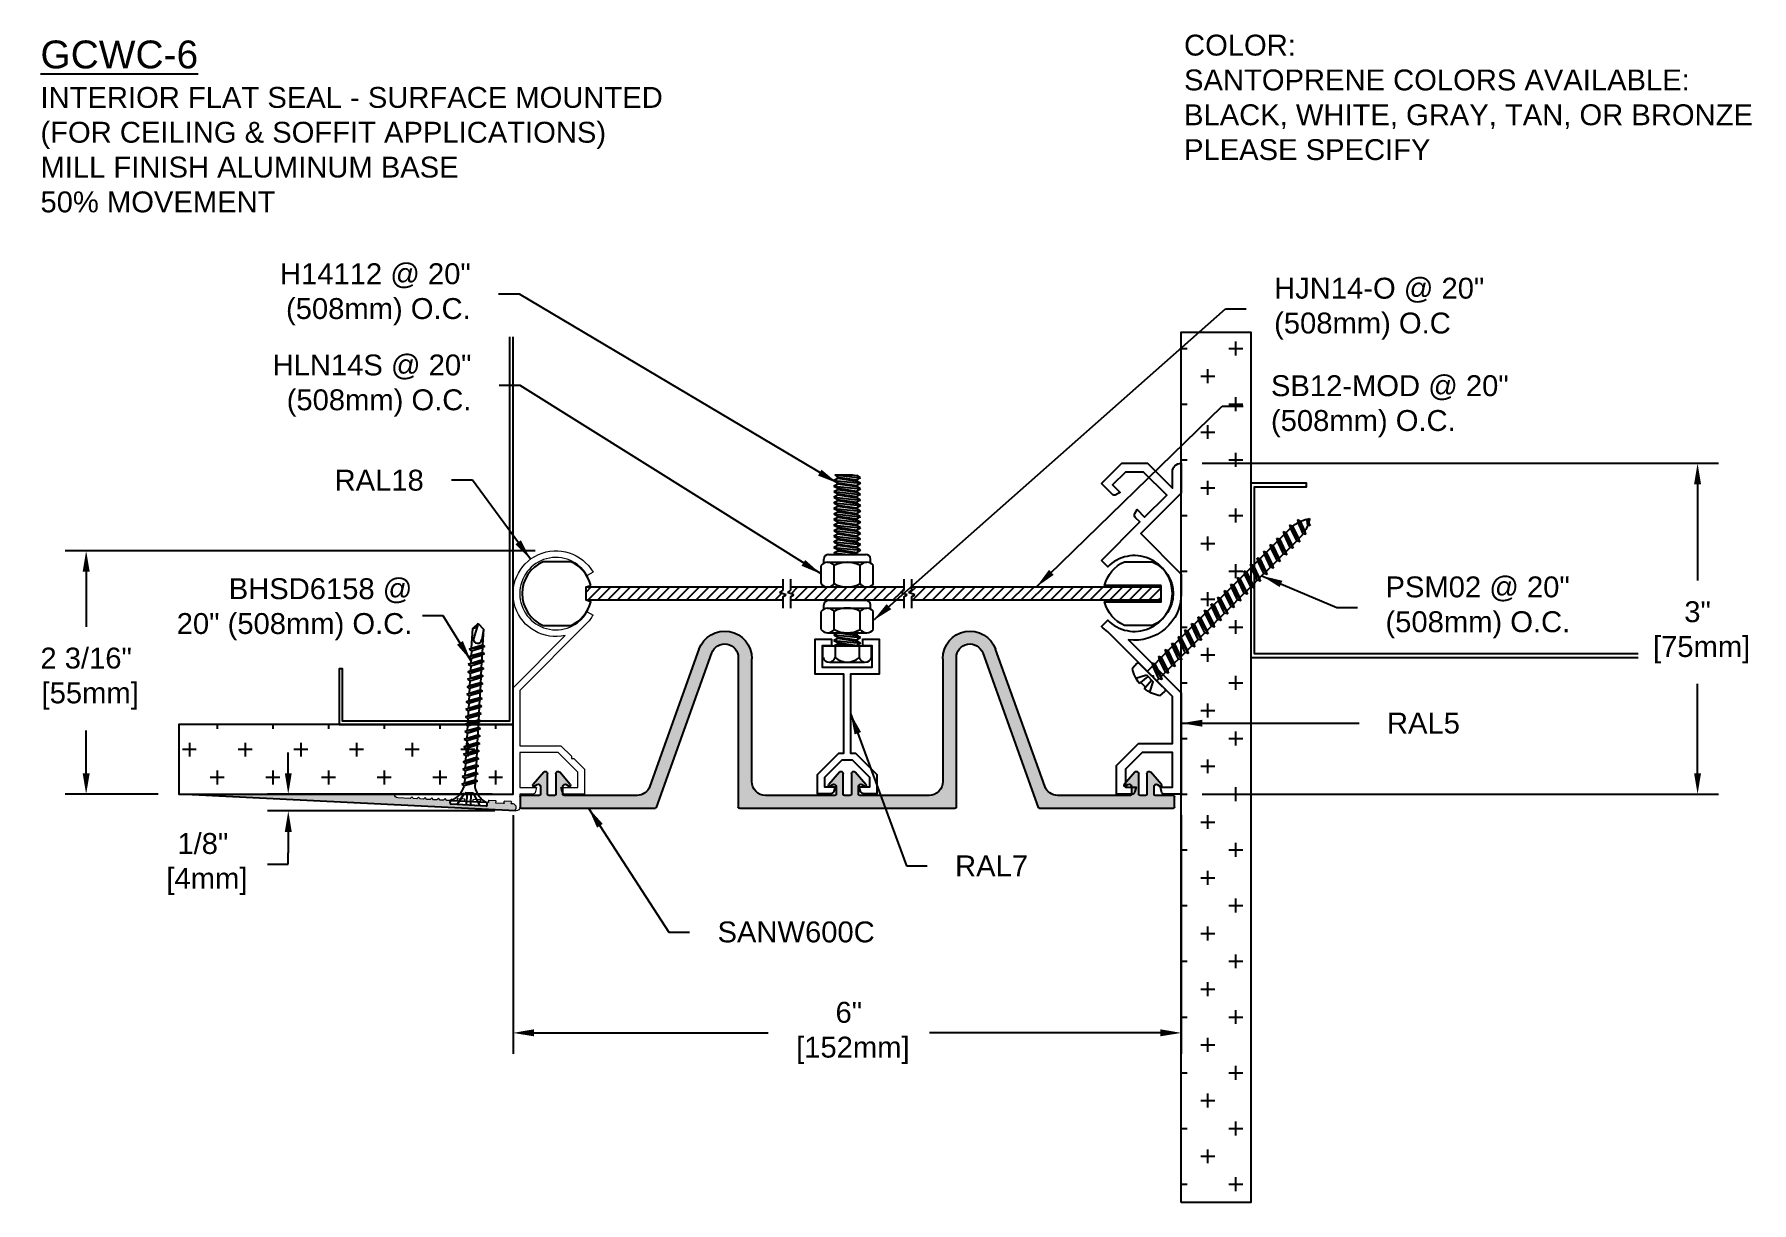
# Model space of a CAD drawing. Header units: inches. Extents: x 28.3 to 43.7, y 8.8 to 19.3.
import ezdxf

# ---------------------------------------------------------------- set-up
doc = ezdxf.new("R2010")
doc.units = ezdxf.units.IN
doc.header["$MEASUREMENT"] = 0
doc.linetypes.add('HIDDEN2', pattern=[0.1875, 0.125, -0.0625])
for name, color, linetype in [('Anchors', 4, 'Continuous'), ('Conditions', 1, 'Continuous'), ('Dimensions', 3, 'Continuous'), ('Fillers', 2, 'Continuous'), ('Metals', 7, 'Continuous'), ('TEXT', 2, 'Continuous')]:
    doc.layers.add(name, color=color, linetype=linetype)
doc.styles.add('ARIAL', font='arial.ttf')
doc.dimstyles.new('Arial', dxfattribs={"dimtxt": 0.1875, "dimasz": 0.1875, "dimexe": 0.1875, "dimexo": 0.1875, "dimgap": 0.1875, "dimtad": 0, "dimtih": 1, "dimtoh": 1, "dimdec": 4, "dimzin": 3, "dimdsep": 46, "dimlunit": 4, "dimtxsty": 'ARIAL', "dimcen": 0.1875, "dimadec": 0, "dimazin": 0, "dimtfac": 1, "dimtdec": 4, "dimtofl": 0, "dimtmove": 0, "dimatfit": 3, "dimfxl": 0, "dimfrac": 2, "dimtolj": 1, "dimtzin": 0, "dimarcsym": 0})

# ---------------------------------------------------------------- blocks, each defined once
blk = doc.blocks.new('RAL18')
at = {"color": 7, "linetype": 'Continuous', "lineweight": 15}
blk.add_lwpolyline([(0.469, 1.424, -1.974985), (0.718, 1.992), (0.666, 1.962, 3.732051), (0.666, 1.637), (0.718, 1.608, -0.065543), (0.657, 1.528), (0.06, 0.931), (0.06, 0.435), (0.43, 0.435), (0.525, 0.34), (0.525, 0.319), (0.546, 0.319), (0.641, 0.224), (0.641, 0), (0.469, 0, -0.339454), (0.439, 0.023), (0.429, 0.06), (0.581, 0.06), (0.581, 0.199), (0.405, 0.375), (0.06, 0.375), (0.06, 0.06), (0.211, 0.06), (0.202, 0.023, -0.339454), (0.172, 0), (0.06, 0), (0.06, -0.119, -0.414214), (0.029, -0.15), (0.023, -0.15, -0.676022), (0.019, -0.141, 0.656698), (0, -0.088), (-0.012, -0.087, -0.534511), (-0.016, -0.08), (-0.013, -0.074, 0.534511), (-0.017, -0.067), (-0.077, -0.064, 0.534511), (-0.082, -0.071), (-0.08, -0.077, -0.534511), (-0.085, -0.084), (-0.152, -0.08, -0.534511), (-0.156, -0.073), (-0.153, -0.067, 0.534511), (-0.157, -0.06), (-0.217, -0.056, 0.534511), (-0.222, -0.063), (-0.22, -0.069, -0.534511), (-0.225, -0.076), (-0.291, -0.072, -0.534511), (-0.296, -0.065), (-0.293, -0.059, 0.534511), (-0.297, -0.052), (-0.357, -0.049, 0.534511), (-0.362, -0.056), (-0.36, -0.062, -0.534511), (-0.365, -0.069), (-0.431, -0.065, -0.534511), (-0.435, -0.058), (-0.432, -0.052, 0.534511), (-0.437, -0.045), (-0.497, -0.041, 0.534511), (-0.502, -0.048), (-0.499, -0.054, -0.534511), (-0.504, -0.061), (-0.535, -0.059), (-0.55, -0.044), (-0.565, -0.058), (-0.595, -0.056), (-0.609, -0.04), (-0.625, -0.055), (-0.655, -0.053), (-0.669, -0.037), (-0.685, -0.051), (-0.715, -0.05), (-0.729, -0.034), (-0.745, -0.048), (-0.775, -0.047), (-0.789, -0.031), (-0.805, -0.045), (-0.835, -0.043), (-0.849, -0.028), (-0.865, -0.042), (-0.895, -0.04), (-0.909, -0.024), (-0.925, -0.039), (-1.036, -0.033, -0.398621), (-1.065, -0.002), (-1.065, 0), (0, 0), (0, 0.955)], format="xyb", close=True, dxfattribs=at)
blk = doc.blocks.new('*D13')
at = {"layer": 'Defpoints', "color": 0}
for p in [(32.573, 12.5), (38.573, 12.5), (32.573, 10.358)]:
    blk.add_point(p, dxfattribs=at)
at = {"layer": 'Dimensions', "color": 0, "lineweight": -2}
for p, q in [((32.573, 12.312), (32.573, 10.171)), ((38.573, 12.312), (38.573, 10.171)), ((32.761, 10.358), (34.863, 10.358)), ((38.386, 10.358), (36.313, 10.358))]:
    blk.add_line(p, q, dxfattribs=at)
at = {"layer": 'Dimensions', "color": 0}
for points in [[(32.761, 10.39), (32.761, 10.327), (32.573, 10.358)], [(38.386, 10.39), (38.386, 10.327), (38.573, 10.358)]]:
    blk.add_solid(points, dxfattribs=at)
at = {"layer": 'Dimensions', "color": 0, "insert": (35.588, 10.358), "char_height": 0.1875, "attachment_point": 5, "style": 'ARIAL'}
blk.add_mtext('\\A1;6"\\P [152mm]', dxfattribs=at)
blk = doc.blocks.new('*D14')
at = {"layer": 'Defpoints', "color": 0}
for p in [(32.958, 14.685), (28.74, 12.5), (29.573, 12.5)]:
    blk.add_point(p, dxfattribs=at)
at = {"layer": 'Dimensions', "color": 0, "lineweight": -2}
for p, q in [((32.771, 14.685), (28.553, 14.685)), ((28.74, 14.497), (28.74, 14.002)), ((28.74, 12.687), (28.74, 13.071)), ((29.386, 12.5), (28.553, 12.5))]:
    blk.add_line(p, q, dxfattribs=at)
at = {"layer": 'Dimensions', "color": 0}
for points in [[(28.709, 14.497), (28.772, 14.497), (28.74, 14.685)], [(28.709, 12.687), (28.772, 12.687), (28.74, 12.5)]]:
    blk.add_solid(points, dxfattribs=at)
at = {"layer": 'Dimensions', "color": 0, "insert": (28.74, 13.537), "char_height": 0.1875, "attachment_point": 5, "style": 'ARIAL'}
blk.add_mtext('\\A1;2 3/16"\\P [55mm]', dxfattribs=at)
blk = doc.blocks.new('NUTS&BOLT')
for p, q in [((6.54, 8.183), (6.769, 8.158)), ((6.54, 8.183), (6.698, 8.183)), ((6.54, 8.183), (6.565, 8.163)), ((6.698, 8.183), (6.735, 8.178)), ((6.769, 8.158), (6.735, 8.178)), ((6.531, 8.133), (6.565, 8.153)), ((6.531, 8.133), (6.769, 8.108)), ((6.531, 8.133), (6.565, 8.113)), ((6.531, 8.083), (6.565, 8.103)), ((6.531, 8.083), (6.769, 8.058)), ((6.531, 8.083), (6.565, 8.063)), ((6.531, 8.033), (6.565, 8.053)), ((6.531, 8.033), (6.769, 8.008)), ((6.531, 8.033), (6.565, 8.013)), ((6.565, 8.163), (6.735, 8.138)), ((6.565, 8.153), (6.565, 8.163)), ((6.565, 8.153), (6.735, 8.128)), ((6.565, 8.113), (6.735, 8.088)), ((6.565, 8.103), (6.565, 8.113)), ((6.565, 8.103), (6.735, 8.078)), ((6.565, 8.063), (6.735, 8.038)), ((6.565, 8.053), (6.565, 8.063)), ((6.565, 8.053), (6.735, 8.028)), ((6.769, 8.158), (6.735, 8.138)), ((6.735, 8.128), (6.735, 8.138)), ((6.769, 8.108), (6.735, 8.128)), ((6.769, 8.108), (6.735, 8.088)), ((6.735, 8.078), (6.735, 8.088)), ((6.769, 8.058), (6.735, 8.078)), ((6.769, 8.058), (6.735, 8.038)), ((6.735, 8.028), (6.735, 8.038)), ((6.769, 8.008), (6.735, 8.028)), ((6.531, 7.983), (6.565, 8.003)), ((6.531, 7.983), (6.769, 7.958)), ((6.531, 7.983), (6.565, 7.963)), ((6.531, 7.933), (6.565, 7.953)), ((6.531, 7.933), (6.769, 7.908)), ((6.531, 7.933), (6.565, 7.913)), ((6.531, 7.883), (6.565, 7.903)), ((6.531, 7.883), (6.769, 7.858)), ((6.531, 7.883), (6.565, 7.863)), ((6.565, 8.013), (6.735, 7.988)), ((6.565, 8.003), (6.565, 8.013)), ((6.565, 8.003), (6.735, 7.978)), ((6.565, 7.963), (6.735, 7.938)), ((6.565, 7.953), (6.565, 7.963)), ((6.565, 7.953), (6.735, 7.928)), ((6.565, 7.913), (6.735, 7.888)), ((6.565, 7.903), (6.565, 7.913)), ((6.565, 7.903), (6.735, 7.878)), ((6.769, 8.008), (6.735, 7.988)), ((6.735, 7.978), (6.735, 7.988)), ((6.769, 7.958), (6.735, 7.978)), ((6.769, 7.958), (6.735, 7.938)), ((6.735, 7.928), (6.735, 7.938)), ((6.769, 7.908), (6.735, 7.928)), ((6.769, 7.908), (6.735, 7.888)), ((6.735, 7.878), (6.735, 7.888)), ((6.769, 7.858), (6.735, 7.878)), ((6.531, 7.833), (6.565, 7.853)), ((6.531, 7.833), (6.769, 7.808)), ((6.531, 7.833), (6.565, 7.813)), ((6.531, 7.783), (6.565, 7.803)), ((6.531, 7.783), (6.769, 7.758)), ((6.531, 7.783), (6.565, 7.763)), ((6.531, 7.733), (6.565, 7.753)), ((6.531, 7.733), (6.769, 7.708)), ((6.531, 7.733), (6.565, 7.713)), ((6.565, 7.863), (6.735, 7.838)), ((6.565, 7.853), (6.565, 7.863)), ((6.565, 7.853), (6.735, 7.828)), ((6.565, 7.813), (6.735, 7.788)), ((6.565, 7.803), (6.565, 7.813)), ((6.565, 7.803), (6.735, 7.778)), ((6.565, 7.763), (6.735, 7.738)), ((6.565, 7.753), (6.565, 7.763)), ((6.565, 7.753), (6.735, 7.728)), ((6.565, 7.713), (6.735, 7.688)), ((6.565, 7.703), (6.565, 7.713)), ((6.769, 7.858), (6.735, 7.838)), ((6.735, 7.828), (6.735, 7.838)), ((6.769, 7.808), (6.735, 7.828)), ((6.769, 7.808), (6.735, 7.788)), ((6.735, 7.778), (6.735, 7.788)), ((6.769, 7.758), (6.735, 7.778)), ((6.769, 7.758), (6.735, 7.738)), ((6.735, 7.728), (6.735, 7.738)), ((6.769, 7.708), (6.735, 7.728)), ((6.531, 7.683), (6.565, 7.703)), ((6.531, 7.683), (6.769, 7.658)), ((6.531, 7.683), (6.565, 7.663)), ((6.531, 7.633), (6.565, 7.653)), ((6.531, 7.633), (6.769, 7.608)), ((6.531, 7.633), (6.565, 7.613)), ((6.531, 7.583), (6.565, 7.603)), ((6.531, 7.583), (6.769, 7.558)), ((6.531, 7.583), (6.565, 7.563)), ((6.565, 7.703), (6.735, 7.678)), ((6.565, 7.663), (6.735, 7.638)), ((6.565, 7.653), (6.565, 7.663)), ((6.565, 7.653), (6.735, 7.628)), ((6.565, 7.613), (6.735, 7.588)), ((6.565, 7.603), (6.565, 7.613)), ((6.565, 7.603), (6.735, 7.578)), ((6.565, 7.563), (6.735, 7.538)), ((6.565, 7.553), (6.565, 7.563)), ((6.769, 7.708), (6.735, 7.688)), ((6.735, 7.678), (6.735, 7.688)), ((6.769, 7.658), (6.735, 7.678)), ((6.769, 7.658), (6.735, 7.638)), ((6.735, 7.628), (6.735, 7.638)), ((6.769, 7.608), (6.735, 7.628)), ((6.769, 7.608), (6.735, 7.588)), ((6.735, 7.578), (6.735, 7.588)), ((6.769, 7.558), (6.735, 7.578)), ((6.769, 7.558), (6.735, 7.538)), ((6.44, 7.391), (6.44, 7.428)), ((6.482, 7.47), (6.817, 7.47)), ((6.531, 7.533), (6.565, 7.553)), ((6.531, 7.533), (6.769, 7.508)), ((6.531, 7.533), (6.565, 7.513)), ((6.531, 7.483), (6.565, 7.503)), ((6.531, 7.483), (6.553, 7.47)), ((6.531, 7.483), (6.654, 7.47)), ((6.565, 7.553), (6.735, 7.528)), ((6.565, 7.513), (6.735, 7.488)), ((6.565, 7.503), (6.565, 7.513)), ((6.565, 7.503), (6.735, 7.478)), ((6.735, 7.528), (6.735, 7.538)), ((6.769, 7.508), (6.735, 7.528)), ((6.769, 7.508), (6.735, 7.488)), ((6.735, 7.478), (6.735, 7.488)), ((6.748, 7.47), (6.735, 7.478)), ((6.859, 7.391), (6.859, 7.428)), ((6.415, 7.208), (6.415, 7.37)), ((6.474, 7.4), (6.826, 7.4)), ((6.532, 7.208), (6.532, 7.37)), ((6.767, 7.208), (6.767, 7.37)), ((6.884, 7.208), (6.884, 7.37)), ((6.474, 7.178), (6.826, 7.178)), ((6.415, 6.796), (6.415, 6.958)), ((6.44, 6.979), (6.44, 7.016)), ((6.474, 6.988), (6.826, 6.988)), ((6.482, 7.058), (6.817, 7.058)), ((6.532, 6.796), (6.532, 6.958)), ((6.767, 6.796), (6.767, 6.958)), ((6.859, 6.979), (6.859, 7.016)), ((6.884, 6.796), (6.884, 6.958)), ((6.432, 6.648), (6.867, 6.648)), ((6.432, 6.544), (6.432, 6.648)), ((6.474, 6.766), (6.826, 6.766)), ((6.531, 6.748), (6.562, 6.766)), ((6.531, 6.748), (6.769, 6.723)), ((6.531, 6.748), (6.565, 6.728)), ((6.531, 6.698), (6.565, 6.717)), ((6.531, 6.698), (6.769, 6.673)), ((6.531, 6.698), (6.565, 6.678)), ((6.531, 6.648), (6.565, 6.667)), ((6.541, 6.648), (6.541, 6.544)), ((6.565, 6.728), (6.735, 6.703)), ((6.565, 6.717), (6.565, 6.728)), ((6.565, 6.717), (6.735, 6.692)), ((6.565, 6.678), (6.735, 6.653)), ((6.565, 6.667), (6.565, 6.678)), ((6.565, 6.667), (6.695, 6.648)), ((6.574, 6.766), (6.735, 6.742)), ((6.647, 6.766), (6.735, 6.753)), ((6.757, 6.766), (6.735, 6.753)), ((6.735, 6.742), (6.735, 6.753)), ((6.769, 6.723), (6.735, 6.742)), ((6.769, 6.723), (6.735, 6.703)), ((6.769, 6.723), (6.735, 6.703)), ((6.735, 6.692), (6.735, 6.703)), ((6.769, 6.673), (6.735, 6.692)), ((6.769, 6.673), (6.735, 6.653)), ((6.743, 6.648), (6.735, 6.653)), ((6.758, 6.648), (6.758, 6.544)), ((6.867, 6.544), (6.867, 6.648)), ((6.495, 6.504), (6.805, 6.504))]:
    blk.add_line(p, q)
for centre, radius, start, end in [((6.482, 7.428), 0.0418, 90, 180), ((6.817, 7.428), 0.0418, 0, 90), ((6.474, 7.327), 0.0723, 35.7751, 144.2249), ((6.65, 7.156), 0.244, 61.2813, 118.7187), ((6.826, 7.327), 0.0723, 35.7751, 144.2249), ((6.474, 7.25), 0.0723, 215.7751, 324.2249), ((6.65, 7.422), 0.244, 241.2813, 298.7187), ((6.826, 7.25), 0.0723, 215.7751, 324.2249), ((6.474, 6.915), 0.0723, 35.7751, 144.2249), ((6.482, 7.016), 0.0418, 90, 180), ((6.65, 6.744), 0.244, 61.2813, 118.7187), ((6.826, 6.915), 0.0723, 35.7751, 144.2249), ((6.817, 7.016), 0.0418, 0, 90), ((6.474, 6.838), 0.0723, 215.7751, 324.2249), ((6.65, 7.01), 0.244, 241.2813, 298.7187), ((6.826, 6.838), 0.0723, 215.7751, 324.2249), ((6.487, 6.561), 0.057, 197.3212, 342.6788), ((6.65, 6.672), 0.168, 229.6113, 310.3887), ((6.813, 6.561), 0.057, 197.3212, 342.6788)]:
    blk.add_arc(centre, radius, start, end)
blk = doc.blocks.new('ral7')
blk.add_lwpolyline([(1.881, -0.628), (1.881, -0.801), (1.765, -0.801, -0.339454), (1.735, -0.778), (1.724, -0.739), (1.819, -0.739), (1.819, -0.654), (1.664, -0.499), (1.566, -0.499), (1.411, -0.654), (1.411, -0.739), (1.506, -0.739), (1.496, -0.778, -0.339454), (1.466, -0.801), (1.349, -0.801), (1.349, -0.628), (1.541, -0.437), (1.584, -0.437), (1.584, 0.274), (1.328, 0.274), (1.328, 0.588), (1.475, 0.588), (1.475, 0.526), (1.39, 0.526), (1.39, 0.336), (1.84, 0.336), (1.84, 0.526), (1.755, 0.526), (1.755, 0.588), (1.902, 0.588), (1.902, 0.274), (1.646, 0.274), (1.646, -0.437), (1.69, -0.437)], format="xyb", close=True)
blk = doc.blocks.new('SB12')
h = blk.add_hatch()
h.set_pattern_fill('ANSI31', color=256, scale=0.5, style=0)
h.paths.add_polyline_path([(3.973, 6.768), (3.973, 6.648), (5.739, 6.648), (5.739, 6.678), (5.768, 6.697), (5.71, 6.719), (5.739, 6.738), (5.739, 6.768)])
h.paths.add_polyline_path([(5.809, 6.768), (5.809, 6.738), (5.78, 6.719), (5.838, 6.697), (5.809, 6.678), (5.809, 6.648), (6.826, 6.648), (6.826, 6.678), (6.855, 6.697), (6.797, 6.719), (6.826, 6.738), (6.826, 6.768)])
h.paths.add_polyline_path([(6.896, 6.768), (6.896, 6.738), (6.867, 6.719), (6.925, 6.697), (6.896, 6.678), (6.896, 6.648), (9.136, 6.648), (9.136, 6.768)])
for p, q in [((5.739, 6.838), (5.739, 6.738)), ((5.809, 6.838), (5.809, 6.738)), ((6.826, 6.838), (6.826, 6.738)), ((6.896, 6.838), (6.896, 6.738)), ((5.739, 6.738), (5.71, 6.719)), ((5.768, 6.697), (5.71, 6.719)), ((5.739, 6.678), (5.768, 6.697)), ((5.739, 6.678), (5.739, 6.578)), ((5.809, 6.738), (5.78, 6.719)), ((5.838, 6.697), (5.78, 6.719)), ((5.809, 6.678), (5.838, 6.697)), ((5.809, 6.678), (5.809, 6.578)), ((6.826, 6.738), (6.797, 6.719)), ((6.855, 6.697), (6.797, 6.719)), ((6.826, 6.678), (6.855, 6.697)), ((6.826, 6.678), (6.826, 6.578)), ((6.896, 6.738), (6.867, 6.719)), ((6.925, 6.697), (6.867, 6.719)), ((6.896, 6.678), (6.925, 6.697)), ((6.896, 6.678), (6.896, 6.578))]:
    blk.add_line(p, q)
for points in [[(4.014, 6.782, 0.233897), (3.836, 6.994), (3.586, 6.994, 0.654654), (3.586, 6.422), (3.836, 6.422, 0.233897), (4.014, 6.634), (3.973, 6.648), (3.973, 6.768)], [(9.136, 6.782), (8.628, 6.782, -0.233897), (8.807, 6.994), (9.057, 6.994, -0.654654), (9.057, 6.422), (8.807, 6.422, -0.233897), (8.628, 6.634), (9.136, 6.634)]]:
    blk.add_lwpolyline(points, format="xyb", close=True)
for points in [[(3.973, 6.768), (5.739, 6.768)], [(5.739, 6.648), (3.973, 6.648)], [(5.809, 6.768), (6.826, 6.768)], [(6.826, 6.648), (5.809, 6.648)], [(6.896, 6.768), (9.136, 6.768)], [(9.136, 6.648), (6.896, 6.648)]]:
    blk.add_lwpolyline(points)
blk = doc.blocks.new('SANW600C')
blk.add_hatch(color=256).paths.add_polyline_path([(0.624, -0.007, 0.314666), (0.615, 0), (-0.615, 0, 0.414214), (-0.625, -0.01), (-0.625, -0.105, 0.414214), (-0.615, -0.115), (-0.448, -0.115, -0.414214), (-0.438, -0.125), (-0.438, -0.195, -0.592871), (-0.468, -0.212), (-0.492, -0.197, 0.867668), (-0.505, -0.212), (-0.408, -0.323, 0.692829), (-0.373, -0.31), (-0.373, -0.125, -0.414214), (-0.363, -0.115), (-0.308, -0.115, -0.414214), (-0.298, -0.125), (-0.298, -0.31, 0.692829), (-0.262, -0.323), (-0.165, -0.212, 0.867668), (-0.178, -0.197), (-0.202, -0.212, -0.592871), (-0.233, -0.195), (-0.233, -0.125, -0.414214), (-0.223, -0.115), (0.447, -0.115, -0.314666), (0.565, -0.197), (1.015, -1.426, 0.83812), (1.5, -1.34), (1.5, -0.24, -0.414214), (1.625, -0.115), (2.263, -0.115, -0.414214), (2.272, -0.125), (2.272, -0.195, -0.592871), (2.242, -0.212), (2.218, -0.197, 0.867668), (2.205, -0.212), (2.302, -0.323, 0.692829), (2.337, -0.31), (2.337, -0.125, -0.414214), (2.348, -0.115), (2.402, -0.115, -0.414214), (2.412, -0.125), (2.412, -0.31, 0.692829), (2.448, -0.323), (2.545, -0.212, 0.867668), (2.532, -0.197), (2.508, -0.212, -0.592871), (2.478, -0.195), (2.478, -0.125, -0.414214), (2.487, -0.115), (3.125, -0.115, -0.414214), (3.25, -0.24), (3.25, -1.34, 0.83812), (3.735, -1.426), (4.185, -0.197, -0.314666), (4.303, -0.115), (4.973, -0.115, -0.414214), (4.982, -0.125), (4.982, -0.195, -0.592871), (4.952, -0.212), (4.928, -0.197, 0.867668), (4.915, -0.212), (5.012, -0.323, 0.692829), (5.047, -0.31), (5.047, -0.125, -0.414214), (5.057, -0.115), (5.112, -0.115, -0.414214), (5.122, -0.125), (5.122, -0.31, 0.692829), (5.158, -0.323), (5.255, -0.212, 0.867668), (5.242, -0.197), (5.218, -0.212, -0.592871), (5.188, -0.195), (5.188, -0.125, -0.414214), (5.197, -0.115), (5.365, -0.115, 0.414214), (5.375, -0.105), (5.375, -0.01, 0.414214), (5.365, 0), (4.135, 0, 0.314666), (4.126, -0.007), (3.617, -1.393, -0.83812), (3.375, -1.35), (3.375, -0.01, 0.414214), (3.365, 0), (1.385, 0, 0.414214), (1.375, -0.01), (1.375, -1.35, -0.83812), (1.133, -1.393)])
blk.add_lwpolyline([(2.272, -0.125, 0.414214), (2.263, -0.115), (1.625, -0.115, 0.414214), (1.5, -0.24), (1.5, -1.34, -0.83812), (1.015, -1.426), (0.565, -0.197, 0.314666), (0.447, -0.115), (-0.223, -0.115, 0.414214), (-0.233, -0.125), (-0.233, -0.195, 0.592871), (-0.202, -0.212), (-0.178, -0.197, -0.867668), (-0.165, -0.212), (-0.262, -0.323, -0.692829), (-0.298, -0.31), (-0.298, -0.125, 0.414214), (-0.308, -0.115), (-0.363, -0.115, 0.414214), (-0.373, -0.125), (-0.373, -0.31, -0.692829), (-0.408, -0.323), (-0.505, -0.212, -0.867668), (-0.492, -0.197), (-0.468, -0.212, 0.592871), (-0.438, -0.195), (-0.438, -0.125, 0.414214), (-0.448, -0.115), (-0.615, -0.115, -0.414214), (-0.625, -0.105), (-0.625, -0.01, -0.414214), (-0.615, 0), (0.615, 0, -0.314666), (0.624, -0.007), (1.133, -1.393, 0.83812), (1.375, -1.35), (1.375, -0.01, -0.414214), (1.385, 0), (3.365, 0, -0.414214), (3.375, -0.01), (3.375, -1.35, 0.83812), (3.617, -1.393), (4.126, -0.007, -0.314666), (4.135, 0), (5.365, 0, -0.414214), (5.375, -0.01), (5.375, -0.105, -0.414214), (5.365, -0.115), (5.197, -0.115, 0.414214), (5.188, -0.125), (5.188, -0.195, 0.592871), (5.218, -0.212), (5.242, -0.197, -0.867668), (5.255, -0.212), (5.158, -0.323, -0.692829), (5.122, -0.31), (5.122, -0.125, 0.414214), (5.112, -0.115), (5.057, -0.115, 0.414214), (5.047, -0.125), (5.047, -0.31, -0.692829), (5.012, -0.323), (4.915, -0.212, -0.867668), (4.928, -0.197), (4.952, -0.212, 0.592871), (4.982, -0.195), (4.982, -0.125, 0.414214), (4.973, -0.115), (4.303, -0.115, 0.314666), (4.185, -0.197), (3.735, -1.426, -0.83812), (3.25, -1.34), (3.25, -0.24, 0.414214), (3.125, -0.115), (2.487, -0.115, 0.414214), (2.478, -0.125), (2.478, -0.195, 0.592871), (2.508, -0.212), (2.532, -0.197, -0.867668), (2.545, -0.212), (2.448, -0.323, -0.692829), (2.412, -0.31), (2.412, -0.125, 0.414214), (2.402, -0.115), (2.348, -0.115, 0.414214), (2.337, -0.125), (2.337, -0.31, -0.692829), (2.302, -0.323), (2.205, -0.212, -0.867668), (2.218, -0.197), (2.242, -0.212, 0.592871), (2.272, -0.195)], format="xyb", close=True)
blk = doc.blocks.new('RAL5')
blk.add_lwpolyline([(0.717, 2.098), (0.372, 2.443), (0.411, 2.481, 0.339454), (0.416, 2.519), (0.396, 2.554), (0.329, 2.487), (0.131, 2.684), (0.338, 2.89), (0.502, 2.89), (0.617, 2.775), (0.55, 2.708), (0.585, 2.688, 0.339454), (0.622, 2.693), (0.718, 2.788), (0.535, 2.97), (0.304, 2.97), (0.08, 2.746), (0.08, 2.891, 0.414214), (0.001, 2.97), (0, 2.97), (0, 2.702), (0.363, 2.339), (0, 1.975), (0, 1.798, 0.450829), (0.475, 1.385), (0, 0.91), (0, 0), (0.148, 0, 0.339454), (0.178, 0.023), (0.188, 0.062), (0.08, 0.062), (0.08, 0.375), (0.35, 0.375), (0.501, 0.224), (0.501, 0.062), (0.406, 0.062), (0.416, 0.023, 0.339454), (0.446, 0), (0.581, 0), (0.581, 0.257), (0.383, 0.455), (0.08, 0.455), (0.08, 0.877), (0.249, 1.045), (0.249, 1.059), (0.263, 1.059), (0.66, 1.457, 0.044547), (0.717, 1.505), (0.661, 1.561, -2.420133), (0.661, 2.041), (0.717, 2.098)], format="xyb")
blk = doc.blocks.new('PSMO2')
for p, q in [((-0.177, 0.017), (-0.172, 0.077)), ((-0.162, 0), (0.162, 0)), ((-0.089, 0.116), (-0.044, 0.028)), ((-0.06, -0.069), (-0.06, 0)), ((-0.044, 0.028), (0.044, 0.028)), ((-0.032, 0.127), (-0.03, 0.111)), ((-0.03, 0.111), (-0.023, 0.028)), ((-0.03, 0.111), (0.03, 0.111)), ((0.03, 0.111), (0.023, 0.028)), ((0.032, 0.127), (0.03, 0.111)), ((0.089, 0.116), (0.044, 0.028)), ((0.06, -0.027), (0.06, 0)), ((0.177, 0.017), (0.172, 0.077)), ((-0.086, -0.083), (0.086, -0.042)), ((-0.086, -0.083), (-0.06, -0.069)), ((-0.086, -0.083), (-0.06, -0.098)), ((-0.086, -0.167), (0.086, -0.125)), ((-0.086, -0.167), (-0.06, -0.152)), ((0.06, -0.027), (-0.06, -0.069)), ((0.06, -0.056), (-0.06, -0.098)), ((-0.06, -0.152), (-0.06, -0.098)), ((0.06, -0.111), (-0.06, -0.152)), ((0.06, -0.139), (-0.06, -0.181)), ((0.086, -0.042), (0.06, -0.027)), ((0.086, -0.042), (0.06, -0.056)), ((0.06, -0.111), (0.06, -0.056)), ((0.086, -0.125), (0.06, -0.111)), ((0.086, -0.125), (0.06, -0.139)), ((0.06, -0.194), (0.06, -0.139)), ((-0.086, -0.167), (-0.06, -0.181)), ((-0.086, -0.25), (0.086, -0.208)), ((-0.086, -0.25), (-0.06, -0.236)), ((-0.086, -0.25), (-0.06, -0.264)), ((-0.086, -0.333), (0.086, -0.292)), ((-0.06, -0.236), (-0.06, -0.181)), ((0.06, -0.194), (-0.06, -0.236)), ((0.06, -0.223), (-0.06, -0.264)), ((-0.06, -0.319), (-0.06, -0.264)), ((0.06, -0.277), (-0.06, -0.319)), ((0.06, -0.306), (-0.06, -0.348)), ((0.086, -0.208), (0.06, -0.194)), ((0.086, -0.208), (0.06, -0.223)), ((0.06, -0.277), (0.06, -0.223)), ((0.086, -0.292), (0.06, -0.277)), ((0.086, -0.292), (0.06, -0.306)), ((0.06, -0.361), (0.06, -0.306)), ((-0.086, -0.333), (-0.06, -0.319)), ((-0.086, -0.333), (-0.06, -0.348)), ((-0.086, -0.417), (0.086, -0.375)), ((-0.086, -0.417), (-0.06, -0.402)), ((-0.086, -0.417), (-0.06, -0.431)), ((-0.086, -0.5), (0.086, -0.458)), ((-0.06, -0.402), (-0.06, -0.348)), ((0.06, -0.361), (-0.06, -0.402)), ((0.06, -0.389), (-0.06, -0.431)), ((-0.06, -0.486), (-0.06, -0.431)), ((0.06, -0.444), (-0.06, -0.486)), ((0.086, -0.375), (0.06, -0.361)), ((0.086, -0.375), (0.06, -0.389)), ((0.06, -0.444), (0.06, -0.389)), ((0.086, -0.458), (0.06, -0.444)), ((0.086, -0.458), (0.06, -0.473)), ((-0.086, -0.5), (-0.06, -0.486)), ((-0.086, -0.5), (-0.06, -0.514)), ((-0.086, -0.583), (0.086, -0.542)), ((-0.086, -0.583), (-0.06, -0.569)), ((-0.086, -0.583), (-0.06, -0.598)), ((0.06, -0.473), (-0.06, -0.514)), ((-0.06, -0.569), (-0.06, -0.514)), ((0.06, -0.527), (-0.06, -0.569)), ((0.06, -0.556), (-0.06, -0.598)), ((-0.06, -0.652), (-0.06, -0.598)), ((0.06, -0.611), (-0.06, -0.652)), ((0.06, -0.527), (0.06, -0.473)), ((0.086, -0.542), (0.06, -0.527)), ((0.086, -0.542), (0.06, -0.556)), ((0.06, -0.611), (0.06, -0.556)), ((0.086, -0.625), (0.06, -0.611)), ((-0.086, -0.667), (0.086, -0.625)), ((-0.086, -0.667), (-0.06, -0.652)), ((-0.086, -0.667), (-0.06, -0.681)), ((-0.086, -0.75), (0.086, -0.708)), ((-0.086, -0.75), (-0.06, -0.736)), ((-0.086, -0.75), (-0.06, -0.764)), ((0.06, -0.639), (-0.06, -0.681)), ((-0.06, -0.736), (-0.06, -0.681)), ((0.06, -0.694), (-0.06, -0.736)), ((0.06, -0.723), (-0.06, -0.764)), ((-0.06, -0.819), (-0.06, -0.764)), ((0.086, -0.625), (0.06, -0.639)), ((0.06, -0.694), (0.06, -0.639)), ((0.086, -0.708), (0.06, -0.694)), ((0.086, -0.708), (0.06, -0.723)), ((0.06, -0.777), (0.06, -0.723)), ((-0.086, -0.833), (0.086, -0.792)), ((-0.086, -0.833), (-0.06, -0.819)), ((-0.086, -0.833), (-0.06, -0.848)), ((-0.086, -0.917), (0.086, -0.875)), ((-0.086, -0.917), (-0.06, -0.902)), ((-0.086, -0.917), (-0.06, -0.931)), ((0.06, -0.777), (-0.06, -0.819)), ((0.06, -0.806), (-0.06, -0.848)), ((-0.06, -0.902), (-0.06, -0.848)), ((0.06, -0.861), (-0.06, -0.902)), ((0.06, -0.889), (-0.06, -0.931)), ((0.086, -0.792), (0.06, -0.777)), ((0.086, -0.792), (0.06, -0.806)), ((0.06, -0.861), (0.06, -0.806)), ((0.086, -0.875), (0.06, -0.861)), ((0.086, -0.875), (0.06, -0.889)), ((0.06, -0.944), (0.06, -0.889)), ((-0.086, -1), (0.086, -0.958)), ((-0.086, -1), (-0.06, -0.986)), ((-0.086, -1), (-0.06, -1.014)), ((-0.086, -1.083), (0.086, -1.042)), ((-0.086, -1.083), (-0.06, -1.069)), ((-0.06, -0.986), (-0.06, -0.931)), ((0.06, -0.944), (-0.06, -0.986)), ((0.06, -0.973), (-0.06, -1.014)), ((-0.06, -1.069), (-0.06, -1.014)), ((0.06, -1.027), (-0.06, -1.069)), ((0.06, -1.056), (-0.06, -1.098)), ((0.086, -0.958), (0.06, -0.944)), ((0.086, -0.958), (0.06, -0.973)), ((0.06, -1.027), (0.06, -0.973)), ((0.086, -1.042), (0.06, -1.027)), ((0.086, -1.042), (0.06, -1.056)), ((0.06, -1.111), (0.06, -1.056)), ((-0.086, -1.083), (-0.06, -1.098)), ((-0.086, -1.167), (0.086, -1.125)), ((-0.086, -1.167), (-0.06, -1.152)), ((-0.086, -1.167), (-0.06, -1.181)), ((-0.086, -1.25), (0.086, -1.208)), ((-0.06, -1.152), (-0.06, -1.098)), ((0.06, -1.111), (-0.06, -1.152)), ((0.06, -1.139), (-0.06, -1.181)), ((-0.06, -1.236), (-0.06, -1.181)), ((0.06, -1.194), (-0.06, -1.236)), ((0.06, -1.223), (-0.06, -1.264)), ((0.086, -1.125), (0.06, -1.111)), ((0.086, -1.125), (0.06, -1.139)), ((0.06, -1.194), (0.06, -1.139)), ((0.086, -1.208), (0.06, -1.194)), ((0.086, -1.208), (0.06, -1.223)), ((0.06, -1.277), (0.06, -1.223)), ((-0.086, -1.25), (-0.06, -1.236)), ((-0.086, -1.25), (-0.06, -1.264)), ((-0.086, -1.333), (0.086, -1.292)), ((-0.086, -1.333), (-0.06, -1.319)), ((-0.086, -1.333), (-0.06, -1.348)), ((-0.086, -1.417), (0.086, -1.375)), ((-0.06, -1.319), (-0.06, -1.264)), ((0.06, -1.277), (-0.06, -1.319)), ((0.06, -1.306), (-0.06, -1.348)), ((-0.06, -1.402), (-0.06, -1.348)), ((0.06, -1.361), (-0.06, -1.402)), ((0.086, -1.292), (0.06, -1.277)), ((0.086, -1.292), (0.06, -1.306)), ((0.06, -1.361), (0.06, -1.306)), ((0.086, -1.375), (0.06, -1.361)), ((0.086, -1.375), (0.06, -1.389)), ((-0.086, -1.417), (-0.06, -1.402)), ((-0.086, -1.417), (-0.06, -1.431)), ((-0.086, -1.5), (0.086, -1.458)), ((-0.086, -1.5), (-0.06, -1.486)), ((-0.086, -1.5), (-0.06, -1.514)), ((-0.086, -1.583), (0.086, -1.542)), ((0.06, -1.389), (-0.06, -1.431)), ((-0.06, -1.486), (-0.06, -1.431)), ((0.06, -1.444), (-0.06, -1.486)), ((0.06, -1.473), (-0.06, -1.514)), ((-0.06, -1.569), (-0.06, -1.514)), ((0.06, -1.527), (-0.06, -1.569)), ((0.06, -1.444), (0.06, -1.389)), ((0.086, -1.458), (0.06, -1.444)), ((0.086, -1.458), (0.06, -1.473)), ((0.06, -1.527), (0.06, -1.473)), ((0.086, -1.542), (0.06, -1.527)), ((0.086, -1.542), (0.06, -1.556)), ((-0.086, -1.583), (-0.06, -1.569)), ((-0.086, -1.583), (-0.06, -1.598)), ((-0.086, -1.667), (0.086, -1.625)), ((-0.086, -1.667), (-0.06, -1.652)), ((-0.086, -1.667), (-0.06, -1.681)), ((0.06, -1.556), (-0.06, -1.598)), ((-0.06, -1.652), (-0.06, -1.598)), ((0.06, -1.611), (-0.06, -1.652)), ((0.06, -1.639), (-0.06, -1.681)), ((-0.06, -1.736), (-0.06, -1.681)), ((0.06, -1.694), (-0.06, -1.736)), ((0.06, -1.611), (0.06, -1.556)), ((0.086, -1.625), (0.06, -1.611)), ((0.086, -1.625), (0.06, -1.639)), ((0.06, -1.694), (0.06, -1.639)), ((0.086, -1.708), (0.06, -1.694)), ((-0.086, -1.75), (0.086, -1.708)), ((-0.086, -1.75), (-0.06, -1.736)), ((-0.086, -1.75), (-0.06, -1.764)), ((-0.086, -1.833), (0.086, -1.792)), ((-0.086, -1.833), (-0.06, -1.819)), ((-0.086, -1.833), (-0.058, -1.847)), ((0.06, -1.723), (-0.06, -1.764)), ((-0.06, -1.81), (-0.06, -1.764)), ((0.06, -1.777), (-0.06, -1.819)), ((0.06, -1.806), (-0.058, -1.847)), ((0.086, -1.708), (0.06, -1.723)), ((0.06, -1.723), (0.06, -1.777)), ((0.086, -1.792), (0.06, -1.777)), ((0.086, -1.792), (0.06, -1.806)), ((0.06, -1.806), (0.06, -1.81)), ((-0.069, -1.917), (0.079, -1.875)), ((-0.069, -1.917), (-0.047, -1.902)), ((-0.069, -1.917), (-0.039, -1.926)), ((0.056, -1.862), (-0.047, -1.902)), ((0.05, -1.892), (-0.039, -1.926)), ((0.03, -1.947), (-0.004, -1.972)), ((-0.004, -1.972), (0.051, -1.958)), ((0.017, -1.973), (-0.004, -1.972)), ((0.051, -1.958), (0.017, -1.973)), ((0.051, -1.958), (0.03, -1.947)), ((0.079, -1.875), (0.05, -1.892)), ((0.079, -1.875), (0.056, -1.862))]:
    blk.add_line(p, q)
for centre, radius, start, end in [((-0.162, 0.016), 0.016, 175, 270), ((0, -0.185), 0.313, 95.8447, 123.323), ((0, -0.185), 0.313, 56.677, 84.1553), ((0.162, 0.016), 0.016, 270, 5), ((0.27, -1.81), 0.33, 180, 181.4809), ((0.27, -1.81), 0.33, 186.3809, 196.1333), ((-0.27, -1.81), 0.33, 350.9871, 0), ((0.27, -1.81), 0.33, 200.6129, 215.118), ((-0.27, -1.81), 0.33, 324.882, 330.5326), ((-0.27, -1.81), 0.33, 335.5566, 345.5871)]:
    blk.add_arc(centre, radius, start, end)
blk = doc.blocks.new('PSM02')
blk.add_blockref('PSMO2', (0, 0))
blk = doc.blocks.new('*D15')
at = {"layer": 'Defpoints', "color": 0}
for p in [(38.573, 15.47), (38.573, 12.5), (43.209, 12.5)]:
    blk.add_point(p, dxfattribs=at)
at = {"layer": 'Dimensions', "color": 0, "lineweight": -2}
for p, q in [((38.761, 15.47), (43.396, 15.47)), ((43.209, 15.282), (43.209, 14.417)), ((43.209, 12.687), (43.209, 13.489)), ((38.761, 12.5), (43.396, 12.5))]:
    blk.add_line(p, q, dxfattribs=at)
at = {"layer": 'Dimensions', "color": 0}
for points in [[(43.178, 15.282), (43.24, 15.282), (43.209, 15.47)], [(43.178, 12.687), (43.24, 12.687), (43.209, 12.5)]]:
    blk.add_solid(points, dxfattribs=at)
at = {"layer": 'Dimensions', "color": 0, "insert": (43.209, 13.953), "char_height": 0.1875, "attachment_point": 5, "style": 'ARIAL'}
blk.add_mtext('\\A1;3"\\P [75mm]', dxfattribs=at)
blk = doc.blocks.new('*D16')
at = {"layer": 'Defpoints', "color": 0}
for p in [(30.555, 12.5), (32.573, 12.5), (32.596, 12.35)]:
    blk.add_point(p, dxfattribs=at)
at = {"layer": 'Dimensions', "color": 0, "lineweight": -2}
for p, q in [((30.555, 12.687), (30.555, 12.875)), ((32.386, 12.5), (30.367, 12.5)), ((32.409, 12.35), (30.367, 12.35)), ((30.555, 12.162), (30.555, 11.975)), ((30.367, 11.873), (30.555, 11.873)), ((30.555, 11.873), (30.555, 11.975))]:
    blk.add_line(p, q, dxfattribs=at)
at = {"layer": 'Dimensions', "color": 0}
for points in [[(30.524, 12.687), (30.586, 12.687), (30.555, 12.5)], [(30.524, 12.162), (30.586, 12.162), (30.555, 12.35)]]:
    blk.add_solid(points, dxfattribs=at)
at = {"layer": 'Dimensions', "color": 0, "insert": (29.788, 11.873), "char_height": 0.1875, "attachment_point": 5, "style": 'ARIAL'}
blk.add_mtext('\\A1;1/8"\\P [4mm]', dxfattribs=at)
blk = doc.blocks.new('BHSD6158')
for p, q in [((-0.158, 0), (0.158, 0)), ((-0.166, -0.008), (-0.166, -0.023)), ((-0.158, -0.031), (0.158, -0.031)), ((0.166, -0.008), (0.166, -0.023)), ((-0.07, -0.218), (0.07, -0.184)), ((-0.07, -0.218), (-0.048, -0.206)), ((-0.07, -0.218), (-0.048, -0.23)), ((-0.07, -0.285), (0.07, -0.252)), ((-0.07, -0.285), (-0.048, -0.274)), ((-0.07, -0.285), (-0.048, -0.297)), ((-0.048, -0.206), (-0.048, -0.166)), ((0.048, -0.173), (-0.048, -0.206)), ((0.048, -0.196), (-0.048, -0.23)), ((-0.048, -0.274), (-0.048, -0.23)), ((0.048, -0.24), (-0.048, -0.274)), ((0.048, -0.263), (-0.048, -0.297)), ((-0.048, -0.341), (-0.048, -0.297)), ((0.048, -0.307), (-0.048, -0.341)), ((0.048, -0.173), (0.048, -0.166)), ((0.07, -0.184), (0.048, -0.173)), ((0.07, -0.184), (0.048, -0.196)), ((0.048, -0.24), (0.048, -0.196)), ((0.07, -0.252), (0.048, -0.24)), ((0.07, -0.252), (0.048, -0.263)), ((0.048, -0.307), (0.048, -0.263)), ((0.07, -0.319), (0.048, -0.307)), ((-0.07, -0.353), (0.07, -0.319)), ((-0.07, -0.353), (-0.048, -0.341)), ((-0.07, -0.353), (-0.048, -0.364)), ((-0.07, -0.42), (0.07, -0.386)), ((-0.07, -0.42), (-0.048, -0.408)), ((-0.07, -0.42), (-0.048, -0.432)), ((-0.07, -0.487), (0.07, -0.454)), ((0.048, -0.331), (-0.048, -0.364)), ((-0.048, -0.408), (-0.048, -0.364)), ((0.048, -0.375), (-0.048, -0.408)), ((0.048, -0.398), (-0.048, -0.432)), ((-0.048, -0.476), (-0.048, -0.432)), ((0.048, -0.442), (-0.048, -0.476)), ((0.07, -0.319), (0.048, -0.331)), ((0.048, -0.375), (0.048, -0.331)), ((0.07, -0.386), (0.048, -0.375)), ((0.07, -0.386), (0.048, -0.398)), ((0.048, -0.442), (0.048, -0.398)), ((0.07, -0.454), (0.048, -0.442)), ((0.07, -0.454), (0.048, -0.465)), ((-0.07, -0.487), (-0.048, -0.476)), ((-0.07, -0.487), (-0.048, -0.499)), ((-0.07, -0.555), (0.07, -0.521)), ((-0.07, -0.555), (-0.048, -0.543)), ((-0.07, -0.555), (-0.048, -0.566)), ((-0.07, -0.622), (0.07, -0.588)), ((-0.07, -0.622), (-0.048, -0.61)), ((0.048, -0.465), (-0.048, -0.499)), ((-0.048, -0.543), (-0.048, -0.499)), ((0.048, -0.509), (-0.048, -0.543)), ((0.048, -0.533), (-0.048, -0.566)), ((-0.048, -0.61), (-0.048, -0.566)), ((0.048, -0.577), (-0.048, -0.61)), ((0.048, -0.6), (-0.048, -0.634)), ((0.048, -0.509), (0.048, -0.465)), ((0.07, -0.521), (0.048, -0.509)), ((0.07, -0.521), (0.048, -0.533)), ((0.048, -0.577), (0.048, -0.533)), ((0.07, -0.588), (0.048, -0.577)), ((0.07, -0.588), (0.048, -0.6)), ((0.048, -0.644), (0.048, -0.6)), ((-0.07, -0.622), (-0.048, -0.634)), ((-0.07, -0.689), (0.07, -0.656)), ((-0.07, -0.689), (-0.048, -0.678)), ((-0.07, -0.689), (-0.048, -0.701)), ((-0.07, -0.757), (0.07, -0.723)), ((-0.07, -0.757), (-0.048, -0.745)), ((-0.07, -0.757), (-0.048, -0.768)), ((-0.048, -0.678), (-0.048, -0.634)), ((0.048, -0.644), (-0.048, -0.678)), ((0.048, -0.667), (-0.048, -0.701)), ((-0.048, -0.745), (-0.048, -0.701)), ((0.048, -0.711), (-0.048, -0.745)), ((0.048, -0.735), (-0.048, -0.768)), ((-0.048, -0.812), (-0.048, -0.768)), ((0.07, -0.656), (0.048, -0.644)), ((0.07, -0.656), (0.048, -0.667)), ((0.048, -0.711), (0.048, -0.667)), ((0.07, -0.723), (0.048, -0.711)), ((0.07, -0.723), (0.048, -0.735)), ((0.048, -0.779), (0.048, -0.735)), ((-0.07, -0.824), (0.07, -0.79)), ((-0.07, -0.824), (-0.048, -0.812)), ((-0.07, -0.824), (-0.048, -0.836)), ((-0.07, -0.891), (0.07, -0.858)), ((-0.07, -0.891), (-0.048, -0.88)), ((-0.07, -0.891), (-0.048, -0.903)), ((-0.07, -0.959), (0.07, -0.925)), ((0.048, -0.779), (-0.048, -0.812)), ((0.048, -0.802), (-0.048, -0.836)), ((-0.048, -0.88), (-0.048, -0.836)), ((0.048, -0.846), (-0.048, -0.88)), ((0.048, -0.869), (-0.048, -0.903)), ((-0.048, -0.947), (-0.048, -0.903)), ((0.048, -0.913), (-0.048, -0.947)), ((0.07, -0.79), (0.048, -0.779)), ((0.07, -0.79), (0.048, -0.802)), ((0.048, -0.846), (0.048, -0.802)), ((0.07, -0.858), (0.048, -0.846)), ((0.07, -0.858), (0.048, -0.869)), ((0.048, -0.913), (0.048, -0.869)), ((0.07, -0.925), (0.048, -0.913)), ((0.07, -0.925), (0.048, -0.937)), ((-0.07, -0.959), (-0.048, -0.947)), ((-0.07, -0.959), (-0.048, -0.97)), ((-0.07, -1.026), (0.07, -0.992)), ((-0.07, -1.026), (-0.048, -1.014)), ((-0.07, -1.026), (-0.048, -1.038)), ((-0.07, -1.093), (0.07, -1.06)), ((0.048, -0.937), (-0.048, -0.97)), ((-0.048, -1.014), (-0.048, -0.97)), ((0.048, -0.981), (-0.048, -1.014)), ((0.048, -1.004), (-0.048, -1.038)), ((-0.048, -1.082), (-0.048, -1.038)), ((0.048, -1.048), (-0.048, -1.082)), ((0.048, -1.071), (-0.048, -1.105)), ((0.048, -0.981), (0.048, -0.937)), ((0.07, -0.992), (0.048, -0.981)), ((0.07, -0.992), (0.048, -1.004)), ((0.048, -1.048), (0.048, -1.004)), ((0.07, -1.06), (0.048, -1.048)), ((0.07, -1.06), (0.048, -1.071)), ((0.048, -1.115), (0.048, -1.071)), ((-0.07, -1.093), (-0.048, -1.082)), ((-0.07, -1.093), (-0.048, -1.105)), ((-0.07, -1.161), (0.07, -1.127)), ((-0.07, -1.161), (-0.048, -1.149)), ((-0.07, -1.161), (-0.048, -1.172)), ((-0.07, -1.228), (0.07, -1.194)), ((-0.07, -1.228), (-0.048, -1.217)), ((-0.07, -1.228), (-0.048, -1.24)), ((-0.048, -1.149), (-0.048, -1.105)), ((0.048, -1.115), (-0.048, -1.149)), ((0.048, -1.139), (-0.048, -1.172)), ((-0.048, -1.217), (-0.048, -1.172)), ((0.048, -1.183), (-0.048, -1.217)), ((0.048, -1.206), (-0.048, -1.24)), ((0.07, -1.127), (0.048, -1.115)), ((0.07, -1.127), (0.048, -1.139)), ((0.048, -1.183), (0.048, -1.139)), ((0.07, -1.194), (0.048, -1.183)), ((0.07, -1.194), (0.048, -1.206)), ((0.048, -1.25), (0.048, -1.206)), ((-0.07, -1.295), (0.07, -1.262)), ((-0.07, -1.295), (-0.048, -1.284)), ((-0.07, -1.295), (-0.048, -1.307)), ((-0.07, -1.363), (0.07, -1.329)), ((-0.07, -1.363), (-0.048, -1.351)), ((-0.07, -1.363), (-0.048, -1.374)), ((-0.048, -1.284), (-0.048, -1.24)), ((0.048, -1.25), (-0.048, -1.284)), ((0.048, -1.273), (-0.048, -1.307)), ((-0.048, -1.351), (-0.048, -1.307)), ((0.048, -1.318), (-0.048, -1.351)), ((0.048, -1.341), (-0.048, -1.374)), ((-0.048, -1.419), (-0.048, -1.374)), ((0.048, -1.385), (-0.048, -1.419)), ((0.07, -1.262), (0.048, -1.25)), ((0.07, -1.262), (0.048, -1.273)), ((0.048, -1.318), (0.048, -1.273)), ((0.07, -1.329), (0.048, -1.318)), ((0.07, -1.329), (0.048, -1.341)), ((0.048, -1.385), (0.048, -1.341)), ((0.07, -1.396), (0.048, -1.385)), ((-0.07, -1.43), (0.07, -1.396)), ((-0.07, -1.43), (-0.048, -1.419)), ((-0.07, -1.43), (-0.048, -1.442)), ((0.048, -1.408), (-0.048, -1.442)), ((-0.048, -1.584), (-0.048, -1.442)), ((-0.048, -1.584), (-0.039, -1.489)), ((0, -1.632), (0.037, -1.493)), ((0.07, -1.396), (0.048, -1.408)), ((0.048, -1.408), (0.048, -1.584)), ((0, -1.632), (-0.048, -1.584)), ((0, -1.632), (0.048, -1.584))]:
    blk.add_line(p, q)
at = {"linetype": 'HIDDEN2'}
for p, q in [((-0.103, 0), (-0.038, -0.111)), ((-0.02, 0), (-0.016, -0.111)), ((0.02, 0), (0.016, -0.111)), ((0.103, 0), (0.038, -0.111)), ((0.038, -0.111), (-0.038, -0.111))]:
    blk.add_line(p, q, dxfattribs=at)
for centre, radius, start, end in [((-0.158, -0.008), 0.00781, 90, 180), ((0.158, -0.008), 0.00781, 0, 90), ((-0.158, -0.023), 0.00781, 180, 270), ((-0.243, -0.212), 0.2, 13.4394, 64.706), ((0.243, -0.212), 0.2, 115.294, 166.5606), ((0.158, -0.023), 0.00781, 270, 0), ((-0.001, -1.492), 0.0377, 357.7879, 175.1264), ((0.062, -1.646), 0.0633, 102.2203, 167.7797)]:
    blk.add_arc(centre, radius, start, end)

msp = doc.modelspace()

# ---------------------------------------------------------------- hatches: boundary and pattern name
at = {"layer": 'Conditions'}
h = msp.add_hatch(dxfattribs=at)
h.set_pattern_fill('CROSS', color=256, style=0)
h.paths.add_polyline_path([(39.19849, 16.64734), (38.57349, 16.64734), (38.57349, 8.83467), (39.19849, 8.83467)])
h = msp.add_hatch(dxfattribs=at)
h.set_pattern_fill('CROSS', color=256, style=0)
h.set_pattern_definition([(180, (38.4791, 17.6496), (-0.25, -0.25), [0.125, -0.375]), (270, (38.4166, 17.7121), (0.25, -0.25), [0.125, -0.375])])
h.paths.add_polyline_path([(29.57349, 12.49998), (32.57349, 12.49998), (32.57349, 12.59998), (32.57349, 13.12498), (31.01099, 13.12498), (29.57349, 13.12498)])
h = msp.add_hatch(color=256, dxfattribs=at)
h.dxf.hatch_style = 1
h.paths.add_polyline_path([(32.57315, 12.41193), (32.56176, 12.41254, -0.53451114), (32.55752, 12.41969), (32.5604, 12.42572, 0.53451114), (32.55616, 12.43287), (32.49625, 12.43608, 0.53451114), (32.49126, 12.42943), (32.49349, 12.42313, -0.53451114), (32.4885, 12.41647), (32.42196, 12.42003, -0.53451114), (32.41772, 12.42719), (32.4206, 12.43321, 0.53451114), (32.41636, 12.44036), (32.35645, 12.44357, 0.53451114), (32.35147, 12.43692), (32.35369, 12.43062, -0.53451114), (32.34871, 12.42396), (32.3331, 12.4248, -0.41421356), (32.34048, 12.41658), (32.33966, 12.40122, -0.41421356), (32.33144, 12.39384), (32.01652, 12.41071, -0.41421356), (32.00913, 12.41893), (32.00995, 12.43429, -0.41421356), (32.01817, 12.44167, 0.01853389), (32.03169, 12.44779), (32.02397, 12.45638), (32.00819, 12.4422), (31.97824, 12.44381), (31.96406, 12.45959), (31.94828, 12.44541), (31.91832, 12.44702), (31.90415, 12.4628), (31.88837, 12.44862), (31.85841, 12.45023), (31.84423, 12.46601), (31.82845, 12.45184), (31.79849, 12.45344), (31.78432, 12.46922), (31.76854, 12.45505), (31.73858, 12.45665), (31.7244, 12.47243), (31.70862, 12.45826), (31.67867, 12.45986), (31.66449, 12.47564), (31.64871, 12.46147), (31.53783, 12.46741, -0.39862084), (31.50849, 12.49836), (31.50849, 12.49998), (29.57349, 12.49998), (32.59639, 12.34998, -0.67602215), (32.59293, 12.35859, 0.65669787)])

# ---------------------------------------------------------------- linework, layer by layer
for points in [[(32.54224, 16.60298), (32.54224, 13.15623), (31.04224, 13.15623), (31.04224, 13.62498), (31.01099, 13.62498), (31.01099, 13.12498), (32.57349, 13.12498), (32.57349, 16.60298)], [(38.57349, 8.83467), (38.57349, 16.64734), (39.19849, 16.64734), (39.19849, 8.83467), (38.57349, 8.83467)], [(42.67649, 13.75919), (39.22974, 13.75919), (39.22974, 15.25919), (39.69849, 15.25919), (39.69849, 15.29044), (39.19849, 15.29044), (39.19849, 13.72794), (42.67649, 13.72794)], [(32.57349, 13.12498), (29.57349, 13.12498), (29.57349, 12.49998), (32.57349, 12.49998), (32.57349, 13.12498)], [(32.59639, 12.34998), (29.57349, 12.49998)]]:
    msp.add_lwpolyline(points, dxfattribs=at)

# ---------------------------------------------------------------- block references
at = {"layer": 'Anchors'}
for name, p in [('NUTS&BOLT', (28.92383, 7.18195)), ('SB12', (29.25619, 7.59189))]:
    msp.add_blockref(name, p, dxfattribs=at)
at = {"layer": 'Anchors', "xscale": -1, "rotation": 135.0000000000006}
msp.add_blockref('PSM02', (38.31073, 13.55936), dxfattribs=at)
at = {"layer": 'Anchors', "rotation": 176.9330251071066}
msp.add_blockref('BHSD6158', (32.17398, 12.40228), dxfattribs=at)
at = {"layer": 'Fillers', "xscale": -0.9791670000000003, "rotation": 180}
msp.add_blockref('SANW600C', (33.24897, 12.37416), dxfattribs=at)
at = {"layer": 'Metals', "xscale": -1, "rotation": 359.9999999999968}
msp.add_blockref('RAL5', (38.57349, 12.49998), dxfattribs=at)
at = {"layer": 'Metals'}
msp.add_blockref('RAL18', (32.57349, 12.49998), dxfattribs=at)
at = {"layer": 'Metals', "rotation": 359.9999999999999}
msp.add_blockref('ral7', (33.95811, 13.30422), dxfattribs=at)

# ---------------------------------------------------------------- texts
at = {"layer": 'TEXT', "style": 'ARIAL'}
for s, insert, char_height, width, attachment_point in [('COLOR:{\\L                         \\~ }\\PSANTOPRENE COLORS AVAILABLE:\\PBLACK, WHITE, GRAY, TAN, OR BRONZE\\PPLEASE SPECIFY', (38.59816, 19.31577), 0.1875, 6.2071486, 1), ('{\\H0.66667x;\\LGCWC-6\\P\\H0.75x;\\lINTERIOR FLAT SEAL - SURFACE MOUNTED\\P(FOR CEILING & SOFFIT APPLICATIONS)\\PMILL FINISH ALUMINUM BASE\\P50% MOVEMENT}', (28.32996, 19.26325), 0.375, 5.712214, 1), ('H14112 @ 20"\\P(508mm) O.C.', (32.19353, 16.98612), 0.1875, 3.1539795, 6), ('HJN14-O @ 20"\\P(508mm) O.C', (39.40691, 16.85624), 0.1875, 2.4869924, 4), ('HLN14S @ 20"\\P(508mm) O.C.', (32.19969, 16.16726), 0.1875, 3.560771, 6), ('SB12-MOD @ 20"\\P(508mm) O.C.', (39.37846, 15.98143), 0.1875, 2.5351438, 4), ('RAL18', (31.77173, 15.31654), 0.1875, 1.2046558, 6), ('PSM02 @ 20"\\P(508mm) O.C.', (40.40689, 14.17573), 0.1875, 2.3461077, 4), ('RAL5', (40.42015, 13.13698), 0.1875, 1.2046558, 4), ('\\A1;RAL7', (36.54207, 11.85644), 0.1875, 1.9372518, 4), ('SANW600C', (34.40908, 11.26264), 0.1875, 1.7448618, 4)]:
    msp.add_mtext(s, dxfattribs=dict(at, insert=insert, char_height=char_height, width=width, attachment_point=attachment_point))
at = {"layer": 'TEXT', "insert": (31.66921, 14.15941), "char_height": 0.1875, "attachment_point": 6, "style": 'ARIAL'}
msp.add_mtext('BHSD6158 @\\P20" (508mm) O.C.', dxfattribs=at)

# ---------------------------------------------------------------- dimensions: what is measured, and where the dimension line sits
at = {"layer": 'Dimensions'}
for base, p1, p2, override, picture, middle in [((43.20891, 12.49998), (38.57349, 15.46998), (38.57349, 12.49998), {"dimpost": '\\X'}, '*D15', (43.20891, 13.95326)), ((28.74027, 12.49998), (32.95849, 14.68498), (29.57349, 12.49998), {"dimpost": '\\X'}, '*D14', (28.74027, 13.53652)), ((30.55484, 12.49998), (32.59639, 12.34998), (32.57349, 12.49998), {"dimpost": '\\X', "dimtmove": 1}, '*D16', (30.11328, 11.8732))]:
    dim = msp.add_linear_dim(base=base, p1=p1, p2=p2, angle=90, dimstyle='Arial', override=override, dxfattribs=at)
    dim.commit()
    dim.dimension.update_dxf_attribs({"geometry": picture, "text_midpoint": middle, "dimtype": 160})
dim = msp.add_linear_dim(base=(32.57349, 10.35832), p1=(38.57349, 12.49998), p2=(32.57349, 12.49998), dimstyle='Arial', override={"dimpost": '\\X'}, dxfattribs=at)
dim.commit()
dim.dimension.update_dxf_attribs({"geometry": '*D13', "text_midpoint": (35.58786, 10.35832), "dimtype": 160})

# ---------------------------------------------------------------- leaders
at = {"layer": 'TEXT', "annotation_type": 0, "has_hookline": 1}
for points, hookline_direction, text_width in [([(35.48849, 15.28989), (32.63103, 16.98612), (32.44353, 16.98612)], 1, 1.68008), ([(35.80799, 14.05883), (38.96941, 16.85624), (39.15691, 16.85624)], 0, 1.85415), ([(35.33899, 14.47617), (32.63719, 16.16726), (32.44969, 16.16726)], 1, 1.7526), ([(37.27231, 14.35998), (38.94096, 15.98143), (39.12846, 15.98143)], 0, 2.11085), ([(32.73007, 14.60989), (32.20923, 15.31654), (32.02173, 15.31654)], 1, 0.7688), ([(39.29597, 14.45974), (39.96939, 14.17573), (40.15689, 14.17573)], 0, 1.62227), ([(35.60449, 13.22295), (36.10457, 11.85644), (36.29207, 11.85644)], 0, 0.62274), ([(38.57349, 13.13698), (40.17015, 13.13698)], 0, 0.62415), ([(33.25097, 12.37416), (33.97158, 11.26264), (34.15908, 11.26264)], 0, 1.38988)]:
    msp.add_leader(points, dimstyle='Arial', override={"dimgap": 0.25, "dimtad": 0}, dxfattribs=dict(at, hookline_direction=hookline_direction, text_width=text_width))
at = {"layer": 'TEXT'}
msp.add_leader([(32.19487, 13.6985), (31.94671, 14.10066), (31.75921, 14.10066)], dimstyle='Arial', dxfattribs=at)

doc.saveas('drawing.dxf')
